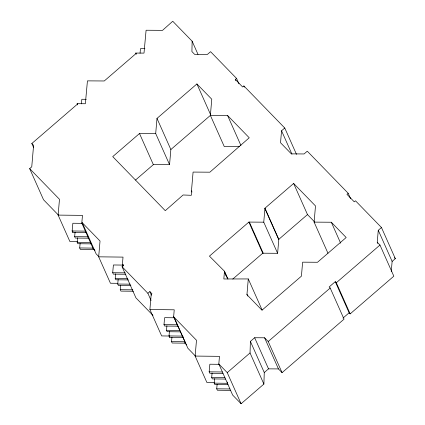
<?xml version="1.0" encoding="UTF-8"?>
<svg xmlns="http://www.w3.org/2000/svg" width="425" height="425" viewBox="0 0 425 425"><rect width="100%" height="100%" fill="white"/><g stroke="black" fill="none" stroke-linecap="round" stroke-linejoin="round"><path stroke-width="0.64" d="M136.303 54.257L135.772 53.056L144.006 53.109L146.088 30.239L162.536 30.35L172.741 21.25L192.143 41.209L191.909 51.558L194.639 54.368L207.363 54.453L210.566 51.68L236.55 78.412L238.946 83.799M151.087 300.48L147.889 293.298L149.86 291.603L151.938 293.739L151.194 294.382L149.898 309.522L174.234 309.804L173.639 316.758L196.488 340.266L195.133 356.065L219.47 356.347L218.822 363.965L232.677 395.091L241.097 403.75L263.888 384.072L250.033 352.947L250.399 341.408L254.66 337.732L264.589 337.795L268.212 341.525L282.072 372.651L344.048 319.148L330.193 288.022L329.152 286.955L335.272 281.669L336.308 282.742L350.168 313.868L393.826 276.176L379.971 245.05L377.241 242.239L378.266 230.292L381.469 227.524L355.491 200.791L354.269 201.843L346.949 194.315L348.171 193.258L307.28 151.188L304.072 153.956L291.353 153.871L280.527 142.736L281.552 130.783L284.761 128.015L243.87 85.946L242.648 87.003L235.328 79.47L236.55 78.412M263.888 384.072L264.26 372.534L250.399 341.408M232.778 279.066L262.735 253.204L277.615 253.305L263.755 222.179L264.956 208.202L293.627 183.451L315.499 205.95L314.112 222.121L327.973 253.247M277.615 253.305L278.811 239.328L264.956 208.202M77.754 241.602L69.886 241.506L58.124 215.098L59.479 199.298L29.67 168.629L31.753 166.834L33.591 145.334L31.822 143.512L77.504 104.077L77.122 103.684L85.356 103.737L87.438 80.867L104.258 80.978L136.154 53.449L135.772 53.056M94.01 249.135L93.558 249.523L81.802 223.114L82.466 215.379L58.124 215.098M117.656 283.321L110.442 283.236L98.68 256.827L100.034 241.023L82.248 222.727L81.802 223.114M122.894 266.045L122.358 264.844L123.022 257.109L98.68 256.827M135.506 180.046L153.356 164.64L169.559 164.666L155.699 133.54L156.995 118.405L196.913 83.943L211.767 99.222L210.38 115.393L224.241 146.519L239.466 146.62M169.559 164.666L170.855 149.531L156.995 118.405M192.004 192.047L191.473 190.846L193.083 172.077L209.87 172.189L249.241 137.78L227.593 115.51L210.38 115.393M263.755 222.179L248.875 222.078L209.435 256.126L224.485 271.246L223.826 278.975L248.29 278.943L262.145 310.069M248.29 278.943L246.941 294.711L261.986 310.192L301.426 276.144L302.621 262.167L317.502 262.267L346.173 237.517L331.325 222.238L314.112 222.121M391.26 271.479L392.121 261.418L378.266 230.292M81.409 103.833L81.823 99.269L86.254 99.317M72.138 230.977L85.329 231.131L85.956 232.544L72.771 232.395L72.138 230.977L72.845 223.247L82.078 223.353M72.771 232.395L72.887 231.104M74.662 236.64L87.848 236.789L88.48 238.207L75.289 238.053L74.662 236.64L75.071 232.124M77.18 242.298L90.371 242.452L90.998 243.865L77.812 243.711L77.18 242.298L77.589 237.788M79.698 247.956L92.889 248.11L93.516 249.523L80.33 249.369L79.698 247.956L80.113 243.445M125.858 274.268L113.326 274.12L112.699 272.707L113.401 264.972L122.634 265.078M128.377 279.926L115.844 279.783L115.218 278.364L115.627 273.854M130.895 285.584L118.368 285.441L117.736 284.027L118.15 279.512M140.059 53.205L140.473 48.641L144.904 48.689M133.413 291.242L120.886 291.098L120.254 289.685L120.668 285.175M177.804 326.188L164.613 326.039L163.986 324.62L164.618 317.666L174.51 317.783M180.322 331.851L167.131 331.697L166.504 330.283L166.908 325.858M182.957 336.244L182.84 337.508L169.655 337.354L169.023 335.941L169.426 331.516M169.655 337.354L169.766 336.09M185.364 343.166L172.173 343.012L171.541 341.599L171.944 337.174M222.976 373.394L209.791 373.246L209.158 371.827L209.854 364.209L219.087 364.315M225.5 379.058L212.309 378.903L211.682 377.49L212.086 373.044M228.018 384.715L214.827 384.561L214.2 383.148L214.604 378.702M230.536 390.373L217.35 390.219L216.718 388.806L217.122 384.365M227.502 382.033L227.386 383.302L214.2 383.148M155.699 133.54L139.496 133.514L112.726 156.623L165.272 210.688L183.095 194.985L191.303 195.303L191.473 190.846M170.855 149.531L210.773 115.069M122.358 264.844L122.809 264.456L123.67 265.343L122.065 266.725L135.92 297.851L152.984 315.408M278.811 239.328L307.487 214.577L293.627 183.451M241.097 403.75L227.237 372.624L250.033 352.947M268.212 341.525L330.193 288.022M336.308 282.742L379.971 245.05M392.121 261.418L395.33 258.65L381.469 227.524M264.26 372.534L268.515 368.858L278.444 368.921L282.072 372.651M343.007 318.081L349.127 312.795L335.272 281.669M112.699 272.707L125.226 272.85M115.218 278.364L127.744 278.513M117.736 284.027L130.268 284.171M120.254 289.685L132.786 289.829M163.986 324.62L177.172 324.774M166.504 330.283L179.69 330.432M169.023 335.941L182.213 336.095M169.527 336.021L161.654 335.931L149.898 309.522M171.541 341.599L184.732 341.753M209.158 371.827L222.349 371.981M211.682 377.49L224.867 377.639M214.11 382.558L206.89 382.473L195.133 356.065M216.718 388.806L229.909 388.96M394.416 257.709L395.33 258.65M307.487 214.577L314.319 221.606M349.127 312.795L350.168 313.868M218.822 363.965L227.237 372.624M122.065 266.725L147.889 293.298M185.778 343.559L173.639 316.758M93.596 249.103L94.961 250.506M184.466 342.598L186.74 344.93M58.661 215.326L43.531 199.755L29.67 168.629M98.844 256.668L96.108 253.852L82.248 222.727M195.218 355.826L187.882 348.277L174.022 317.151M377.241 242.239L377.772 243.44M348.171 193.258L350.567 198.645M331.325 222.238L340.653 243.185M284.761 128.015L296.485 154.355M281.552 130.783L291.943 154.132M243.87 85.946L244.402 87.141M235.328 79.47L235.859 80.665M227.593 115.51L240.917 145.44M192.143 41.209L198.002 54.379M264.918 208.601L278.779 239.727M196.913 83.943L210.508 114.474M249.363 222.084L263.224 253.21M248.875 222.078L262.735 253.204M246.978 294.254L247.775 296.05M264.589 337.795L278.444 368.921M254.66 337.732L268.515 368.858M224.485 271.246L227.954 279.023M224.246 271.24L227.444 278.423M224.979 273.094L226.578 276.686M139.496 133.514L153.356 164.64M77.122 103.684L77.658 104.885M149.86 291.603L151.459 295.205M122.809 264.456L123.34 265.657M31.822 143.512L33.687 147.703"/></g></svg>
